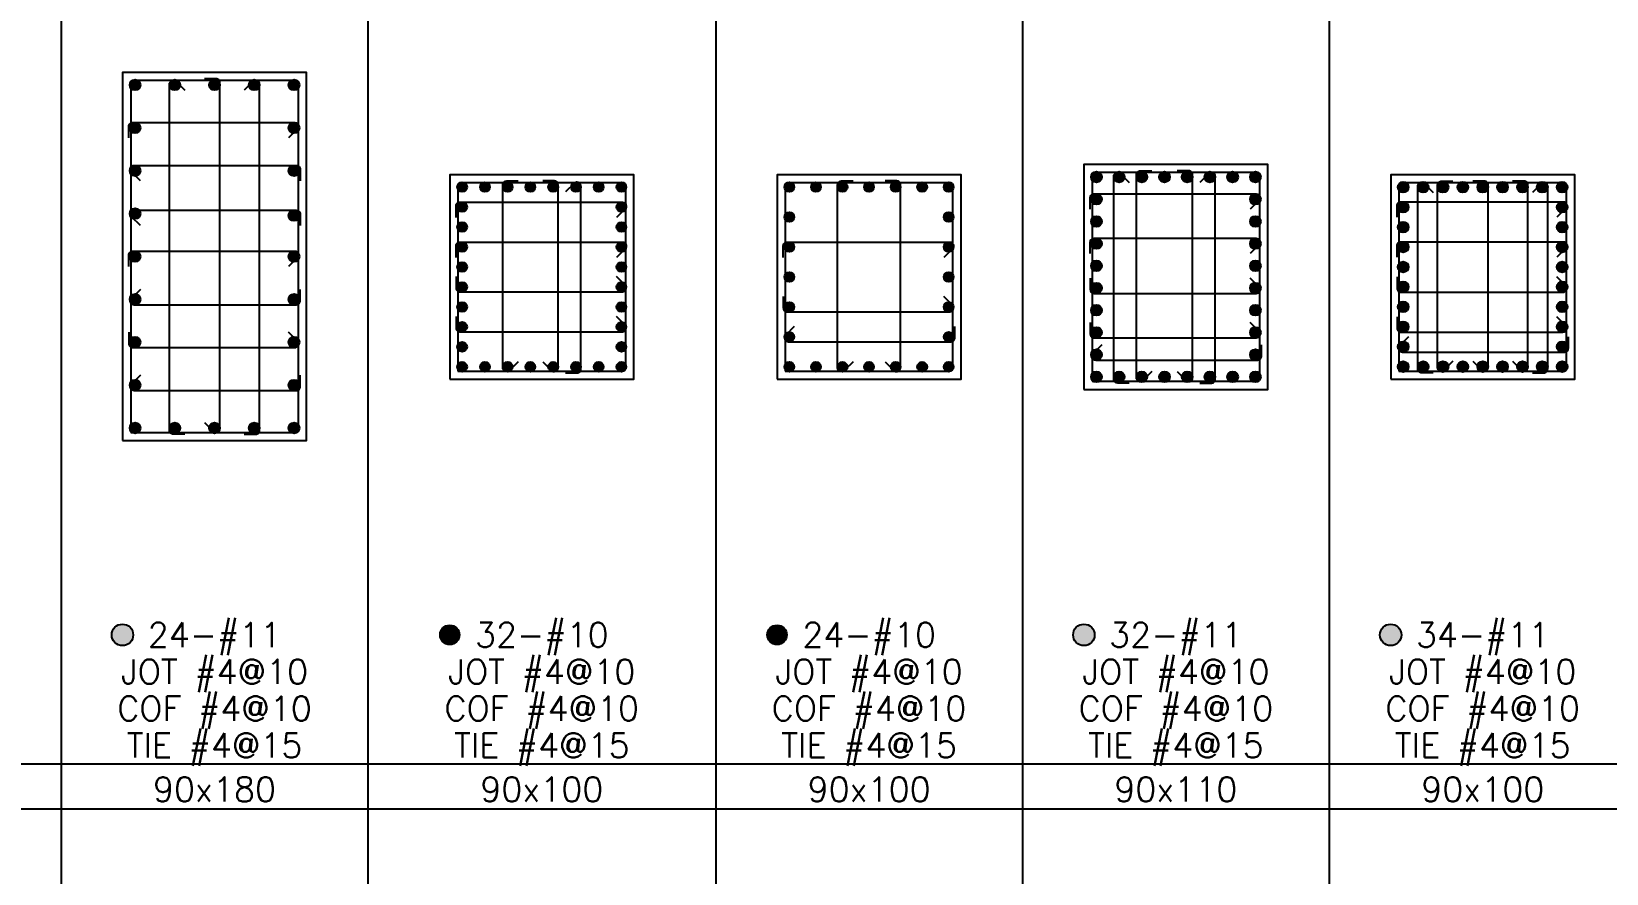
# Model space of a CAD drawing. Header units: millimetres. Extents: x 0 to 31920, y -6088 to 2522.
# Drawn here: x 851 to 1621, y 421 to 833 of the extents above; entities that cross this region are included whole.
import ezdxf
from ezdxf.enums import TextEntityAlignment as Align

# ---------------------------------------------------------------- set-up
doc = ezdxf.new("R2010")
doc.units = ezdxf.units.MM
doc.header["$MEASUREMENT"] = 0
for name, color, linetype in [('S-RC', 130, 'Continuous'), ('S-REINF', 6, 'Continuous'), ('S-REINFD', 201, 'Continuous'), ('S-STUD', 1, 'Continuous'), ('S-TEXT', 2, 'Continuous')]:
    doc.layers.add(name, color=color, linetype=linetype)
doc.styles.add('CS4', font='romans.shx', dxfattribs={"width": 0.8, "bigfont": 'lsp.shx'})

msp = doc.modelspace()

# ---------------------------------------------------------------- hatches: boundary and pattern name
at = {"layer": 'S-REINFD'}
h = msp.add_hatch(color=256, dxfattribs=at)
edge = h.paths.add_edge_path()
edge.add_arc((901.14, 806.86), 2.62, 0, 360)
h = msp.add_hatch(color=256, dxfattribs=at)
edge = h.paths.add_edge_path()
edge.add_arc((920.57, 806.86), 2.62, 0, 360)
h = msp.add_hatch(color=256, dxfattribs=at)
edge = h.paths.add_edge_path()
edge.add_arc((940, 806.86), 2.62, 0, 360)
h = msp.add_hatch(color=256, dxfattribs=at)
edge = h.paths.add_edge_path()
edge.add_arc((959.43, 806.86), 2.62, 0, 360)
h = msp.add_hatch(color=256, dxfattribs=at)
edge = h.paths.add_edge_path()
edge.add_arc((978.86, 806.86), 2.62, 0, 360)
h = msp.add_hatch(color=256, dxfattribs=at)
edge = h.paths.add_edge_path()
edge.add_arc((901.14, 785.89), 2.62, 0, 360)
h = msp.add_hatch(color=256, dxfattribs=at)
edge = h.paths.add_edge_path()
edge.add_arc((978.86, 785.89), 2.62, 0, 360)
h = msp.add_hatch(color=256, dxfattribs=at)
edge = h.paths.add_edge_path()
edge.add_arc((901.14, 764.93), 2.62, 0, 360)
h = msp.add_hatch(color=256, dxfattribs=at)
edge = h.paths.add_edge_path()
edge.add_arc((978.86, 764.93), 2.62, 0, 360)
h = msp.add_hatch(color=256, dxfattribs=at)
edge = h.paths.add_edge_path()
edge.add_arc((1371.14, 761.86), 2.62, 0, 360)
h = msp.add_hatch(color=256, dxfattribs=at)
edge = h.paths.add_edge_path()
edge.add_arc((1382.25, 761.86), 2.62, 0, 360)
h = msp.add_hatch(color=256, dxfattribs=at)
edge = h.paths.add_edge_path()
edge.add_arc((1393.35, 761.86), 2.62, 0, 360)
h = msp.add_hatch(color=256, dxfattribs=at)
edge = h.paths.add_edge_path()
edge.add_arc((1404.45, 761.86), 2.62, 0, 360)
h = msp.add_hatch(color=256, dxfattribs=at)
edge = h.paths.add_edge_path()
edge.add_arc((1415.55, 761.86), 2.62, 0, 360)
h = msp.add_hatch(color=256, dxfattribs=at)
edge = h.paths.add_edge_path()
edge.add_arc((1426.65, 761.86), 2.62, 0, 360)
h = msp.add_hatch(color=256, dxfattribs=at)
edge = h.paths.add_edge_path()
edge.add_arc((1437.75, 761.86), 2.62, 0, 360)
h = msp.add_hatch(color=256, dxfattribs=at)
edge = h.paths.add_edge_path()
edge.add_arc((1448.86, 761.86), 2.62, 0, 360)
h = msp.add_hatch(color=256, dxfattribs=at)
edge = h.paths.add_edge_path()
edge.add_arc((1061.06, 756.94), 2.38, 0, 360)
h = msp.add_hatch(color=256, dxfattribs=at)
edge = h.paths.add_edge_path()
edge.add_arc((1072.19, 756.94), 2.38, 0, 360)
h = msp.add_hatch(color=256, dxfattribs=at)
edge = h.paths.add_edge_path()
edge.add_arc((1083.31, 756.94), 2.38, 0, 360)
h = msp.add_hatch(color=256, dxfattribs=at)
edge = h.paths.add_edge_path()
edge.add_arc((1094.44, 756.94), 2.38, 0, 360)
h = msp.add_hatch(color=256, dxfattribs=at)
edge = h.paths.add_edge_path()
edge.add_arc((1105.56, 756.94), 2.38, 0, 360)
h = msp.add_hatch(color=256, dxfattribs=at)
edge = h.paths.add_edge_path()
edge.add_arc((1116.69, 756.94), 2.38, 0, 360)
h = msp.add_hatch(color=256, dxfattribs=at)
edge = h.paths.add_edge_path()
edge.add_arc((1127.81, 756.94), 2.38, 0, 360)
h = msp.add_hatch(color=256, dxfattribs=at)
edge = h.paths.add_edge_path()
edge.add_arc((1138.94, 756.94), 2.38, 0, 360)
h = msp.add_hatch(color=256, dxfattribs=at)
edge = h.paths.add_edge_path()
edge.add_arc((1221.06, 756.94), 2.38, 0, 360)
h = msp.add_hatch(color=256, dxfattribs=at)
edge = h.paths.add_edge_path()
edge.add_arc((1234.04, 756.94), 2.38, 0, 360)
h = msp.add_hatch(color=256, dxfattribs=at)
edge = h.paths.add_edge_path()
edge.add_arc((1247.02, 756.94), 2.38, 0, 360)
h = msp.add_hatch(color=256, dxfattribs=at)
edge = h.paths.add_edge_path()
edge.add_arc((1260, 756.94), 2.38, 0, 360)
h = msp.add_hatch(color=256, dxfattribs=at)
edge = h.paths.add_edge_path()
edge.add_arc((1272.98, 756.94), 2.38, 0, 360)
h = msp.add_hatch(color=256, dxfattribs=at)
edge = h.paths.add_edge_path()
edge.add_arc((1285.96, 756.94), 2.38, 0, 360)
h = msp.add_hatch(color=256, dxfattribs=at)
edge = h.paths.add_edge_path()
edge.add_arc((1298.94, 756.94), 2.38, 0, 360)
h = msp.add_hatch(color=256, dxfattribs=at)
edge = h.paths.add_edge_path()
edge.add_arc((1521.14, 756.86), 2.62, 0, 360)
h = msp.add_hatch(color=256, dxfattribs=at)
edge = h.paths.add_edge_path()
edge.add_arc((1530.86, 756.86), 2.62, 0, 360)
h = msp.add_hatch(color=256, dxfattribs=at)
edge = h.paths.add_edge_path()
edge.add_arc((1540.57, 756.86), 2.62, 0, 360)
h = msp.add_hatch(color=256, dxfattribs=at)
edge = h.paths.add_edge_path()
edge.add_arc((1550.29, 756.86), 2.62, 0, 360)
h = msp.add_hatch(color=256, dxfattribs=at)
edge = h.paths.add_edge_path()
edge.add_arc((1560, 756.86), 2.62, 0, 360)
h = msp.add_hatch(color=256, dxfattribs=at)
edge = h.paths.add_edge_path()
edge.add_arc((1569.71, 756.86), 2.62, 0, 360)
h = msp.add_hatch(color=256, dxfattribs=at)
edge = h.paths.add_edge_path()
edge.add_arc((1579.43, 756.86), 2.62, 0, 360)
h = msp.add_hatch(color=256, dxfattribs=at)
edge = h.paths.add_edge_path()
edge.add_arc((1589.14, 756.86), 2.62, 0, 360)
h = msp.add_hatch(color=256, dxfattribs=at)
edge = h.paths.add_edge_path()
edge.add_arc((1598.86, 756.86), 2.62, 0, 360)
h = msp.add_hatch(color=256, dxfattribs=at)
edge = h.paths.add_edge_path()
edge.add_arc((1061.06, 747.17), 2.38, 0, 360)
h = msp.add_hatch(color=256, dxfattribs=at)
edge = h.paths.add_edge_path()
edge.add_arc((1138.94, 747.17), 2.38, 0, 360)
h = msp.add_hatch(color=256, dxfattribs=at)
edge = h.paths.add_edge_path()
edge.add_arc((1371.14, 751), 2.62, 0, 360)
h = msp.add_hatch(color=256, dxfattribs=at)
edge = h.paths.add_edge_path()
edge.add_arc((1448.86, 751), 2.62, 0, 360)
h = msp.add_hatch(color=256, dxfattribs=at)
edge = h.paths.add_edge_path()
edge.add_arc((1521.14, 747.11), 2.62, 0, 360)
h = msp.add_hatch(color=256, dxfattribs=at)
edge = h.paths.add_edge_path()
edge.add_arc((1598.86, 747.11), 2.62, 0, 360)
h = msp.add_hatch(color=256, dxfattribs=at)
edge = h.paths.add_edge_path()
edge.add_arc((901.14, 743.96), 2.62, 0, 360)
h = msp.add_hatch(color=256, dxfattribs=at)
edge = h.paths.add_edge_path()
edge.add_arc((978.86, 742.98), 2.62, 0, 360)
h = msp.add_hatch(color=256, dxfattribs=at)
edge = h.paths.add_edge_path()
edge.add_arc((1061.06, 737.41), 2.38, 0, 360)
h = msp.add_hatch(color=256, dxfattribs=at)
edge = h.paths.add_edge_path()
edge.add_arc((1138.94, 737.41), 2.38, 0, 360)
h = msp.add_hatch(color=256, dxfattribs=at)
edge = h.paths.add_edge_path()
edge.add_arc((1221.06, 742.29), 2.38, 0, 360)
h = msp.add_hatch(color=256, dxfattribs=at)
edge = h.paths.add_edge_path()
edge.add_arc((1298.94, 742.29), 2.38, 0, 360)
h = msp.add_hatch(color=256, dxfattribs=at)
edge = h.paths.add_edge_path()
edge.add_arc((1371.14, 740.14), 2.62, 0, 360)
h = msp.add_hatch(color=256, dxfattribs=at)
edge = h.paths.add_edge_path()
edge.add_arc((1448.86, 740.14), 2.62, 0, 360)
h = msp.add_hatch(color=256, dxfattribs=at)
edge = h.paths.add_edge_path()
edge.add_arc((1521.14, 737.36), 2.62, 0, 360)
h = msp.add_hatch(color=256, dxfattribs=at)
edge = h.paths.add_edge_path()
edge.add_arc((1598.86, 737.36), 2.62, 0, 360)
h = msp.add_hatch(color=256, dxfattribs=at)
edge = h.paths.add_edge_path()
edge.add_arc((1371.14, 729.29), 2.62, 0, 360)
h = msp.add_hatch(color=256, dxfattribs=at)
edge = h.paths.add_edge_path()
edge.add_arc((1448.86, 729.29), 2.62, 0, 360)
h = msp.add_hatch(color=256, dxfattribs=at)
edge = h.paths.add_edge_path()
edge.add_arc((901.14, 723), 2.62, 0, 360)
h = msp.add_hatch(color=256, dxfattribs=at)
edge = h.paths.add_edge_path()
edge.add_arc((978.86, 723), 2.62, 0, 360)
h = msp.add_hatch(color=256, dxfattribs=at)
edge = h.paths.add_edge_path()
edge.add_arc((1061.06, 727.65), 2.38, 0, 360)
h = msp.add_hatch(color=256, dxfattribs=at)
edge = h.paths.add_edge_path()
edge.add_arc((1138.94, 727.65), 2.38, 0, 360)
h = msp.add_hatch(color=256, dxfattribs=at)
edge = h.paths.add_edge_path()
edge.add_arc((1221.06, 727.65), 2.38, 0, 360)
h = msp.add_hatch(color=256, dxfattribs=at)
edge = h.paths.add_edge_path()
edge.add_arc((1298.94, 727.65), 2.38, 0, 360)
h = msp.add_hatch(color=256, dxfattribs=at)
edge = h.paths.add_edge_path()
edge.add_arc((1521.14, 727.62), 2.62, 0, 360)
h = msp.add_hatch(color=256, dxfattribs=at)
edge = h.paths.add_edge_path()
edge.add_arc((1598.86, 727.62), 2.62, 0, 360)
h = msp.add_hatch(color=256, dxfattribs=at)
edge = h.paths.add_edge_path()
edge.add_arc((1061.06, 717.88), 2.38, 0, 360)
h = msp.add_hatch(color=256, dxfattribs=at)
edge = h.paths.add_edge_path()
edge.add_arc((1138.94, 717.88), 2.38, 0, 360)
h = msp.add_hatch(color=256, dxfattribs=at)
edge = h.paths.add_edge_path()
edge.add_arc((1371.14, 718.43), 2.62, 0, 360)
h = msp.add_hatch(color=256, dxfattribs=at)
edge = h.paths.add_edge_path()
edge.add_arc((1448.86, 718.43), 2.62, 0, 360)
h = msp.add_hatch(color=256, dxfattribs=at)
edge = h.paths.add_edge_path()
edge.add_arc((1521.14, 717.87), 2.62, 0, 360)
h = msp.add_hatch(color=256, dxfattribs=at)
edge = h.paths.add_edge_path()
edge.add_arc((1598.86, 717.87), 2.62, 0, 360)
h = msp.add_hatch(color=256, dxfattribs=at)
edge = h.paths.add_edge_path()
edge.add_arc((1061.06, 708.12), 2.38, 0, 360)
h = msp.add_hatch(color=256, dxfattribs=at)
edge = h.paths.add_edge_path()
edge.add_arc((1138.94, 708.12), 2.38, 0, 360)
h = msp.add_hatch(color=256, dxfattribs=at)
edge = h.paths.add_edge_path()
edge.add_arc((1221.06, 713), 2.38, 0, 360)
h = msp.add_hatch(color=256, dxfattribs=at)
edge = h.paths.add_edge_path()
edge.add_arc((1298.94, 713), 2.38, 0, 360)
h = msp.add_hatch(color=256, dxfattribs=at)
edge = h.paths.add_edge_path()
edge.add_arc((1371.14, 707.57), 2.62, 0, 360)
h = msp.add_hatch(color=256, dxfattribs=at)
edge = h.paths.add_edge_path()
edge.add_arc((1448.86, 707.57), 2.62, 0, 360)
h = msp.add_hatch(color=256, dxfattribs=at)
edge = h.paths.add_edge_path()
edge.add_arc((1521.14, 708.13), 2.62, 0, 360)
h = msp.add_hatch(color=256, dxfattribs=at)
edge = h.paths.add_edge_path()
edge.add_arc((1598.86, 708.13), 2.62, 0, 360)
h = msp.add_hatch(color=256, dxfattribs=at)
edge = h.paths.add_edge_path()
edge.add_arc((901.14, 702.04), 2.62, 0, 360)
h = msp.add_hatch(color=256, dxfattribs=at)
edge = h.paths.add_edge_path()
edge.add_arc((978.86, 702.04), 2.62, 0, 360)
h = msp.add_hatch(color=256, dxfattribs=at)
edge = h.paths.add_edge_path()
edge.add_arc((1061.06, 698.35), 2.38, 0, 360)
h = msp.add_hatch(color=256, dxfattribs=at)
edge = h.paths.add_edge_path()
edge.add_arc((1138.94, 698.35), 2.38, 0, 360)
h = msp.add_hatch(color=256, dxfattribs=at)
edge = h.paths.add_edge_path()
edge.add_arc((1221.06, 698.35), 2.38, 0, 360)
h = msp.add_hatch(color=256, dxfattribs=at)
edge = h.paths.add_edge_path()
edge.add_arc((1298.94, 698.35), 2.38, 0, 360)
h = msp.add_hatch(color=256, dxfattribs=at)
edge = h.paths.add_edge_path()
edge.add_arc((1521.14, 698.38), 2.62, 0, 360)
h = msp.add_hatch(color=256, dxfattribs=at)
edge = h.paths.add_edge_path()
edge.add_arc((1598.86, 698.38), 2.62, 0, 360)
h = msp.add_hatch(color=256, dxfattribs=at)
edge = h.paths.add_edge_path()
edge.add_arc((1371.14, 696.71), 2.62, 0, 360)
h = msp.add_hatch(color=256, dxfattribs=at)
edge = h.paths.add_edge_path()
edge.add_arc((1448.86, 696.71), 2.62, 0, 360)
h = msp.add_hatch(color=256, dxfattribs=at)
edge = h.paths.add_edge_path()
edge.add_arc((1061.06, 688.59), 2.38, 0, 360)
h = msp.add_hatch(color=256, dxfattribs=at)
edge = h.paths.add_edge_path()
edge.add_arc((1138.94, 688.59), 2.38, 0, 360)
h = msp.add_hatch(color=256, dxfattribs=at)
edge = h.paths.add_edge_path()
edge.add_arc((1221.06, 683.71), 2.38, 0, 360)
h = msp.add_hatch(color=256, dxfattribs=at)
edge = h.paths.add_edge_path()
edge.add_arc((1298.94, 683.71), 2.38, 0, 360)
h = msp.add_hatch(color=256, dxfattribs=at)
edge = h.paths.add_edge_path()
edge.add_arc((1371.14, 685.86), 2.62, 0, 360)
h = msp.add_hatch(color=256, dxfattribs=at)
edge = h.paths.add_edge_path()
edge.add_arc((1448.86, 685.86), 2.62, 0, 360)
h = msp.add_hatch(color=256, dxfattribs=at)
edge = h.paths.add_edge_path()
edge.add_arc((1521.14, 688.64), 2.62, 0, 360)
h = msp.add_hatch(color=256, dxfattribs=at)
edge = h.paths.add_edge_path()
edge.add_arc((1598.86, 688.64), 2.62, 0, 360)
h = msp.add_hatch(color=256, dxfattribs=at)
edge = h.paths.add_edge_path()
edge.add_arc((901.14, 681.07), 2.62, 0, 360)
h = msp.add_hatch(color=256, dxfattribs=at)
edge = h.paths.add_edge_path()
edge.add_arc((978.86, 681.07), 2.62, 0, 360)
h = msp.add_hatch(color=256, dxfattribs=at)
edge = h.paths.add_edge_path()
edge.add_arc((1061.06, 678.83), 2.38, 0, 360)
h = msp.add_hatch(color=256, dxfattribs=at)
edge = h.paths.add_edge_path()
edge.add_arc((1138.94, 678.83), 2.38, 0, 360)
h = msp.add_hatch(color=256, dxfattribs=at)
edge = h.paths.add_edge_path()
edge.add_arc((1371.14, 675), 2.62, 0, 360)
h = msp.add_hatch(color=256, dxfattribs=at)
edge = h.paths.add_edge_path()
edge.add_arc((1448.86, 675), 2.62, 0, 360)
h = msp.add_hatch(color=256, dxfattribs=at)
edge = h.paths.add_edge_path()
edge.add_arc((1521.14, 678.89), 2.62, 0, 360)
h = msp.add_hatch(color=256, dxfattribs=at)
edge = h.paths.add_edge_path()
edge.add_arc((1598.86, 678.89), 2.62, 0, 360)
h = msp.add_hatch(color=256, dxfattribs=at)
edge = h.paths.add_edge_path()
edge.add_arc((1061.06, 669.06), 2.38, 0, 360)
h = msp.add_hatch(color=256, dxfattribs=at)
edge = h.paths.add_edge_path()
edge.add_arc((1072.19, 669.06), 2.38, 0, 360)
h = msp.add_hatch(color=256, dxfattribs=at)
edge = h.paths.add_edge_path()
edge.add_arc((1083.31, 669.06), 2.38, 0, 360)
h = msp.add_hatch(color=256, dxfattribs=at)
edge = h.paths.add_edge_path()
edge.add_arc((1094.44, 669.06), 2.38, 0, 360)
h = msp.add_hatch(color=256, dxfattribs=at)
edge = h.paths.add_edge_path()
edge.add_arc((1105.56, 669.06), 2.38, 0, 360)
h = msp.add_hatch(color=256, dxfattribs=at)
edge = h.paths.add_edge_path()
edge.add_arc((1116.69, 669.06), 2.38, 0, 360)
h = msp.add_hatch(color=256, dxfattribs=at)
edge = h.paths.add_edge_path()
edge.add_arc((1127.81, 669.06), 2.38, 0, 360)
h = msp.add_hatch(color=256, dxfattribs=at)
edge = h.paths.add_edge_path()
edge.add_arc((1138.94, 669.06), 2.38, 0, 360)
h = msp.add_hatch(color=256, dxfattribs=at)
edge = h.paths.add_edge_path()
edge.add_arc((1221.06, 669.06), 2.38, 0, 360)
h = msp.add_hatch(color=256, dxfattribs=at)
edge = h.paths.add_edge_path()
edge.add_arc((1234.04, 669.06), 2.38, 0, 360)
h = msp.add_hatch(color=256, dxfattribs=at)
edge = h.paths.add_edge_path()
edge.add_arc((1247.02, 669.06), 2.38, 0, 360)
h = msp.add_hatch(color=256, dxfattribs=at)
edge = h.paths.add_edge_path()
edge.add_arc((1260, 669.06), 2.38, 0, 360)
h = msp.add_hatch(color=256, dxfattribs=at)
edge = h.paths.add_edge_path()
edge.add_arc((1272.98, 669.06), 2.38, 0, 360)
h = msp.add_hatch(color=256, dxfattribs=at)
edge = h.paths.add_edge_path()
edge.add_arc((1285.96, 669.06), 2.38, 0, 360)
h = msp.add_hatch(color=256, dxfattribs=at)
edge = h.paths.add_edge_path()
edge.add_arc((1298.94, 669.06), 2.38, 0, 360)
h = msp.add_hatch(color=256, dxfattribs=at)
edge = h.paths.add_edge_path()
edge.add_arc((1521.14, 669.14), 2.62, 0, 360)
h = msp.add_hatch(color=256, dxfattribs=at)
edge = h.paths.add_edge_path()
edge.add_arc((1530.86, 669.14), 2.62, 0, 360)
h = msp.add_hatch(color=256, dxfattribs=at)
edge = h.paths.add_edge_path()
edge.add_arc((1540.57, 669.14), 2.62, 0, 360)
h = msp.add_hatch(color=256, dxfattribs=at)
edge = h.paths.add_edge_path()
edge.add_arc((1550.29, 669.14), 2.62, 0, 360)
h = msp.add_hatch(color=256, dxfattribs=at)
edge = h.paths.add_edge_path()
edge.add_arc((1560, 669.14), 2.62, 0, 360)
h = msp.add_hatch(color=256, dxfattribs=at)
edge = h.paths.add_edge_path()
edge.add_arc((1569.71, 669.14), 2.62, 0, 360)
h = msp.add_hatch(color=256, dxfattribs=at)
edge = h.paths.add_edge_path()
edge.add_arc((1579.43, 669.14), 2.62, 0, 360)
h = msp.add_hatch(color=256, dxfattribs=at)
edge = h.paths.add_edge_path()
edge.add_arc((1589.14, 669.14), 2.62, 0, 360)
h = msp.add_hatch(color=256, dxfattribs=at)
edge = h.paths.add_edge_path()
edge.add_arc((1598.86, 669.14), 2.62, 0, 360)
h = msp.add_hatch(color=256, dxfattribs=at)
edge = h.paths.add_edge_path()
edge.add_arc((901.14, 660.11), 2.62, 0, 360)
h = msp.add_hatch(color=256, dxfattribs=at)
edge = h.paths.add_edge_path()
edge.add_arc((978.86, 660.11), 2.62, 0, 360)
h = msp.add_hatch(color=256, dxfattribs=at)
edge = h.paths.add_edge_path()
edge.add_arc((1371.14, 664.14), 2.62, 0, 360)
h = msp.add_hatch(color=256, dxfattribs=at)
edge = h.paths.add_edge_path()
edge.add_arc((1382.25, 664.14), 2.62, 0, 360)
h = msp.add_hatch(color=256, dxfattribs=at)
edge = h.paths.add_edge_path()
edge.add_arc((1393.35, 664.14), 2.62, 0, 360)
h = msp.add_hatch(color=256, dxfattribs=at)
edge = h.paths.add_edge_path()
edge.add_arc((1404.45, 664.14), 2.62, 0, 360)
h = msp.add_hatch(color=256, dxfattribs=at)
edge = h.paths.add_edge_path()
edge.add_arc((1415.55, 664.14), 2.62, 0, 360)
h = msp.add_hatch(color=256, dxfattribs=at)
edge = h.paths.add_edge_path()
edge.add_arc((1426.65, 664.14), 2.62, 0, 360)
h = msp.add_hatch(color=256, dxfattribs=at)
edge = h.paths.add_edge_path()
edge.add_arc((1437.75, 664.14), 2.62, 0, 360)
h = msp.add_hatch(color=256, dxfattribs=at)
edge = h.paths.add_edge_path()
edge.add_arc((1448.86, 664.14), 2.62, 0, 360)
h = msp.add_hatch(color=256, dxfattribs=at)
edge = h.paths.add_edge_path()
edge.add_arc((901.14, 639.14), 2.62, 0, 360)
h = msp.add_hatch(color=256, dxfattribs=at)
edge = h.paths.add_edge_path()
edge.add_arc((920.57, 639.14), 2.62, 0, 360)
h = msp.add_hatch(color=256, dxfattribs=at)
edge = h.paths.add_edge_path()
edge.add_arc((940, 639.14), 2.62, 0, 360)
h = msp.add_hatch(color=256, dxfattribs=at)
edge = h.paths.add_edge_path()
edge.add_arc((959.43, 639.14), 2.62, 0, 360)
h = msp.add_hatch(color=256, dxfattribs=at)
edge = h.paths.add_edge_path()
edge.add_arc((978.86, 639.14), 2.62, 0, 360)
h = msp.add_hatch(color=256, dxfattribs=at)
edge = h.paths.add_edge_path()
edge.add_arc((895, 538), 5.24, 0, 360)
h = msp.add_hatch(color=256, dxfattribs=at)
edge = h.paths.add_edge_path()
edge.add_arc((1055, 538), 4.76, 0, 360)
h = msp.add_hatch(color=256, dxfattribs=at)
edge = h.paths.add_edge_path()
edge.add_arc((1215, 538), 4.76, 0, 360)
h = msp.add_hatch(color=256, dxfattribs=at)
edge = h.paths.add_edge_path()
edge.add_arc((1365, 538), 5.24, 0, 360)
h = msp.add_hatch(color=256, dxfattribs=at)
edge = h.paths.add_edge_path()
edge.add_arc((1515, 538), 5.24, 0, 360)

# ---------------------------------------------------------------- linework, layer by layer
at = {"layer": 'S-RC'}
for points in [[(895, 633), (985, 633), (985, 813), (895, 813), (895, 633)], [(1055, 663), (1145, 663), (1145, 763), (1055, 763), (1055, 663)], [(1215, 663), (1305, 663), (1305, 763), (1215, 763), (1215, 663)], [(1365, 658), (1455, 658), (1455, 768), (1365, 768), (1365, 658)], [(1515, 663), (1605, 663), (1605, 763), (1515, 763), (1515, 663)]]:
    msp.add_lwpolyline(points, dxfattribs=at)
at = {"layer": 'S-REINF', "color": 2}
for points in [[(899, 637), (979.1, 637, 0.414214), (981, 638.9), (981, 807.1, 0.414214), (979.1, 809), (900.9, 809, 0.414214), (899, 807.1), (899, 637)], [(925.45, 636.14), (919.85, 636.14, -0.414214), (917.95, 638.04), (917.95, 807.22, -0.671037), (921.21, 808.55), (925.45, 804.24)], [(935.12, 641.76), (939.37, 637.45, 0.671037), (942.62, 638.78), (942.62, 807.96, 0.414214), (940.72, 809.86), (935.12, 809.86)], [(954.55, 636.14), (960.15, 636.14, 0.414214), (962.05, 638.04), (962.05, 807.22, 0.671037), (958.79, 808.55), (954.55, 804.24)], [(898.14, 781.01), (898.14, 786.61, -0.414214), (900.04, 788.51), (979.22, 788.51, -0.671037), (980.55, 785.26), (976.24, 781.01)], [(903.76, 760.05), (899.45, 764.29, -0.671037), (900.78, 767.55), (979.96, 767.55, -0.414214), (981.86, 765.65), (981.86, 760.05)], [(1369, 662), (1449.1, 662, 0.414214), (1451, 663.9), (1451, 762.1, 0.414214), (1449.1, 764), (1370.9, 764, 0.414214), (1369, 762.1), (1369, 662)], [(1387.13, 661.14), (1381.53, 661.14, -0.414214), (1379.63, 663.04), (1379.63, 762.22, -0.671037), (1382.88, 763.55), (1387.13, 759.24)], [(1398.23, 666.76), (1393.98, 662.45, -0.671037), (1390.73, 663.78), (1390.73, 762.96, -0.414214), (1392.63, 764.86), (1398.23, 764.86)], [(1410.67, 666.76), (1414.92, 662.45, 0.671037), (1418.17, 663.78), (1418.17, 762.96, 0.414214), (1416.27, 764.86), (1410.67, 764.86)], [(1421.77, 661.14), (1427.37, 661.14, 0.414214), (1429.27, 663.04), (1429.27, 762.22, 0.671037), (1426.02, 763.55), (1421.77, 759.24)], [(1059, 667), (1139.1, 667, 0.414214), (1141, 668.9), (1141, 757.1, 0.414214), (1139.1, 759), (1060.9, 759, 0.414214), (1059, 757.1), (1059, 667)], [(1088.43, 671.44), (1084.16, 667.25, -0.665297), (1080.93, 668.6), (1080.93, 758.04, -0.414214), (1082.83, 759.94), (1088.43, 759.94)], [(1100.44, 671.44), (1104.71, 667.25, 0.665297), (1107.94, 668.6), (1107.94, 758.04, 0.414214), (1106.04, 759.94), (1100.44, 759.94)], [(1111.57, 666.06), (1117.17, 666.06, 0.414214), (1119.07, 667.96), (1119.07, 757.4, 0.665297), (1115.84, 758.75), (1111.57, 754.56)], [(1219, 667), (1299.1, 667, 0.414214), (1301, 668.9), (1301, 757.1, 0.414214), (1299.1, 759), (1220.9, 759, 0.414214), (1219, 757.1), (1219, 667)], [(1252.14, 671.44), (1247.87, 667.25, -0.665297), (1244.64, 668.6), (1244.64, 758.04, -0.414214), (1246.54, 759.94), (1252.14, 759.94)], [(1267.86, 671.44), (1272.13, 667.25, 0.665297), (1275.36, 668.6), (1275.36, 758.04, 0.414214), (1273.46, 759.94), (1267.86, 759.94)], [(1519, 667), (1599.1, 667, 0.414214), (1601, 668.9), (1601, 757.1, 0.414214), (1599.1, 759), (1520.9, 759, 0.414214), (1519, 757.1), (1519, 667)], [(1535.74, 666.14), (1530.14, 666.14, -0.414214), (1528.24, 668.04), (1528.24, 757.22, -0.671037), (1531.49, 758.55), (1535.74, 754.24)], [(1545.45, 671.76), (1541.21, 667.45, -0.671037), (1537.95, 668.78), (1537.95, 757.96, -0.414214), (1539.85, 759.86), (1545.45, 759.86)], [(1555.12, 671.76), (1559.37, 667.45, 0.671037), (1562.62, 668.78), (1562.62, 757.96, 0.414214), (1560.72, 759.86), (1555.12, 759.86)], [(1574.55, 671.76), (1578.79, 667.45, 0.671037), (1582.05, 668.78), (1582.05, 757.96, 0.414214), (1580.15, 759.86), (1574.55, 759.86)], [(1584.26, 666.14), (1589.86, 666.14, 0.414214), (1591.76, 668.04), (1591.76, 757.22, 0.671037), (1588.51, 758.55), (1584.26, 754.24)], [(1058.06, 742.05), (1058.06, 747.65, -0.414214), (1059.96, 749.55), (1139.4, 749.55, -0.665297), (1140.75, 746.32), (1136.56, 742.05)], [(1368.14, 746.12), (1368.14, 751.72, -0.414214), (1370.04, 753.62), (1449.22, 753.62, -0.671037), (1450.55, 750.37), (1446.24, 746.12)], [(1518.14, 742.23), (1518.14, 747.83, -0.414214), (1520.04, 749.73), (1599.22, 749.73, -0.671037), (1600.55, 746.48), (1596.24, 742.23)], [(903.76, 738.1), (899.45, 742.34, -0.671037), (900.78, 745.6), (979.96, 745.6, -0.414214), (981.86, 743.7), (981.86, 738.1)], [(1368.14, 724.41), (1368.14, 730.01, -0.414214), (1370.04, 731.91), (1449.22, 731.91, -0.671037), (1450.55, 728.65), (1446.24, 724.41)], [(898.14, 718.12), (898.14, 723.72, -0.414214), (900.04, 725.62), (979.22, 725.62, -0.671037), (980.55, 722.37), (976.24, 718.12)], [(1058.06, 722.53), (1058.06, 728.13, -0.414214), (1059.96, 730.03), (1139.4, 730.03, -0.665297), (1140.75, 726.79), (1136.56, 722.53)], [(1218.06, 722.53), (1218.06, 728.13, -0.414214), (1219.96, 730.03), (1299.4, 730.03, -0.665297), (1300.75, 726.79), (1296.56, 722.53)], [(1518.14, 722.74), (1518.14, 728.34, -0.414214), (1520.04, 730.24), (1599.22, 730.24, -0.671037), (1600.55, 726.98), (1596.24, 722.74)], [(1058.06, 713.24), (1058.06, 707.64, 0.414214), (1059.96, 705.74), (1139.4, 705.74, 0.665297), (1140.75, 708.97), (1136.56, 713.24)], [(1368.14, 712.45), (1368.14, 706.85, 0.414214), (1370.04, 704.95), (1449.22, 704.95, 0.671037), (1450.55, 708.21), (1446.24, 712.45)], [(1518.14, 713.01), (1518.14, 707.41, 0.414214), (1520.04, 705.51), (1599.22, 705.51, 0.671037), (1600.55, 708.76), (1596.24, 713.01)], [(903.76, 706.92), (899.45, 702.67, 0.671037), (900.78, 699.42), (979.96, 699.42, 0.414214), (981.86, 701.32), (981.86, 706.92)], [(1218.06, 703.47), (1218.06, 697.87, 0.414214), (1219.96, 695.97), (1299.4, 695.97, 0.665297), (1300.75, 699.21), (1296.56, 703.47)], [(1058.06, 693.71), (1058.06, 688.11, 0.414214), (1059.96, 686.21), (1139.4, 686.21, 0.665297), (1140.75, 689.44), (1136.56, 693.71)], [(1518.14, 693.52), (1518.14, 687.92, 0.414214), (1520.04, 686.02), (1599.22, 686.02, 0.671037), (1600.55, 689.27), (1596.24, 693.52)], [(898.14, 685.95), (898.14, 680.35, 0.414214), (900.04, 678.45), (979.22, 678.45, 0.671037), (980.55, 681.71), (976.24, 685.95)], [(1223.44, 688.83), (1219.25, 684.56, 0.665297), (1220.6, 681.33), (1300.04, 681.33, 0.414214), (1301.94, 683.23), (1301.94, 688.83)], [(1368.14, 690.74), (1368.14, 685.14, 0.414214), (1370.04, 683.24), (1449.22, 683.24, 0.671037), (1450.55, 686.49), (1446.24, 690.74)], [(1373.76, 679.88), (1369.45, 675.63, 0.671037), (1370.78, 672.38), (1449.96, 672.38, 0.414214), (1451.86, 674.28), (1451.86, 679.88)], [(1523.76, 683.77), (1519.45, 679.52, 0.671037), (1520.78, 676.27), (1599.96, 676.27, 0.414214), (1601.86, 678.17), (1601.86, 683.77)], [(903.76, 664.99), (899.45, 660.74, 0.671037), (900.78, 657.49), (979.96, 657.49, 0.414214), (981.86, 659.39), (981.86, 664.99)]]:
    msp.add_lwpolyline(points, format="xyb", dxfattribs=at)
at = {"layer": 'S-REINFD'}
for centre, radius in [((901.14, 806.86), 2.62), ((920.57, 806.86), 2.62), ((940, 806.86), 2.62), ((959.43, 806.86), 2.62), ((978.86, 806.86), 2.62), ((901.14, 785.89), 2.62), ((978.86, 785.89), 2.62), ((901.14, 764.93), 2.62), ((978.86, 764.93), 2.62), ((1371.14, 761.86), 2.62), ((1382.25, 761.86), 2.62), ((1393.35, 761.86), 2.62), ((1404.45, 761.86), 2.62), ((1415.55, 761.86), 2.62), ((1426.65, 761.86), 2.62), ((1437.75, 761.86), 2.62), ((1448.86, 761.86), 2.62), ((1061.06, 756.94), 2.38), ((1072.19, 756.94), 2.38), ((1083.31, 756.94), 2.38), ((1094.44, 756.94), 2.38), ((1105.56, 756.94), 2.38), ((1116.69, 756.94), 2.38), ((1127.81, 756.94), 2.38), ((1138.94, 756.94), 2.38), ((1221.06, 756.94), 2.38), ((1234.04, 756.94), 2.38), ((1247.02, 756.94), 2.38), ((1260, 756.94), 2.38), ((1272.98, 756.94), 2.38), ((1285.96, 756.94), 2.38), ((1298.94, 756.94), 2.38), ((1521.14, 756.86), 2.62), ((1530.86, 756.86), 2.62), ((1540.57, 756.86), 2.62), ((1550.29, 756.86), 2.62), ((1560, 756.86), 2.62), ((1569.71, 756.86), 2.62), ((1579.43, 756.86), 2.62), ((1589.14, 756.86), 2.62), ((1598.86, 756.86), 2.62), ((1061.06, 747.17), 2.38), ((1138.94, 747.17), 2.38), ((1371.14, 751), 2.62), ((1448.86, 751), 2.62), ((1521.14, 747.11), 2.62), ((1598.86, 747.11), 2.62), ((901.14, 743.96), 2.62), ((978.86, 742.98), 2.62), ((1061.06, 737.41), 2.38), ((1138.94, 737.41), 2.38), ((1221.06, 742.29), 2.38), ((1298.94, 742.29), 2.38), ((1371.14, 740.14), 2.62), ((1448.86, 740.14), 2.62), ((1521.14, 737.36), 2.62), ((1598.86, 737.36), 2.62), ((1371.14, 729.29), 2.62), ((1448.86, 729.29), 2.62), ((901.14, 723), 2.62), ((978.86, 723), 2.62), ((1061.06, 727.65), 2.38), ((1138.94, 727.65), 2.38), ((1221.06, 727.65), 2.38), ((1298.94, 727.65), 2.38), ((1521.14, 727.62), 2.62), ((1598.86, 727.62), 2.62), ((1061.06, 717.88), 2.38), ((1138.94, 717.88), 2.38), ((1371.14, 718.43), 2.62), ((1448.86, 718.43), 2.62), ((1521.14, 717.87), 2.62), ((1598.86, 717.87), 2.62), ((1061.06, 708.12), 2.38), ((1138.94, 708.12), 2.38), ((1221.06, 713), 2.38), ((1298.94, 713), 2.38), ((1371.14, 707.57), 2.62), ((1448.86, 707.57), 2.62), ((1521.14, 708.13), 2.62), ((1598.86, 708.13), 2.62), ((901.14, 702.04), 2.62), ((978.86, 702.04), 2.62), ((1061.06, 698.35), 2.38), ((1138.94, 698.35), 2.38), ((1221.06, 698.35), 2.38), ((1298.94, 698.35), 2.38), ((1521.14, 698.38), 2.62), ((1598.86, 698.38), 2.62), ((1371.14, 696.71), 2.62), ((1448.86, 696.71), 2.62), ((1061.06, 688.59), 2.38), ((1138.94, 688.59), 2.38), ((1221.06, 683.71), 2.38), ((1298.94, 683.71), 2.38), ((1371.14, 685.86), 2.62), ((1448.86, 685.86), 2.62), ((1521.14, 688.64), 2.62), ((1598.86, 688.64), 2.62), ((901.14, 681.07), 2.62), ((978.86, 681.07), 2.62), ((1061.06, 678.83), 2.38), ((1138.94, 678.83), 2.38), ((1371.14, 675), 2.62), ((1448.86, 675), 2.62), ((1521.14, 678.89), 2.62), ((1598.86, 678.89), 2.62), ((1061.06, 669.06), 2.38), ((1072.19, 669.06), 2.38), ((1083.31, 669.06), 2.38), ((1094.44, 669.06), 2.38), ((1105.56, 669.06), 2.38), ((1116.69, 669.06), 2.38), ((1127.81, 669.06), 2.38), ((1138.94, 669.06), 2.38), ((1221.06, 669.06), 2.38), ((1234.04, 669.06), 2.38), ((1247.02, 669.06), 2.38), ((1260, 669.06), 2.38), ((1272.98, 669.06), 2.38), ((1285.96, 669.06), 2.38), ((1298.94, 669.06), 2.38), ((1521.14, 669.14), 2.62), ((1530.86, 669.14), 2.62), ((1540.57, 669.14), 2.62), ((1550.29, 669.14), 2.62), ((1560, 669.14), 2.62), ((1569.71, 669.14), 2.62), ((1579.43, 669.14), 2.62), ((1589.14, 669.14), 2.62), ((1598.86, 669.14), 2.62), ((901.14, 660.11), 2.62), ((978.86, 660.11), 2.62), ((1371.14, 664.14), 2.62), ((1382.25, 664.14), 2.62), ((1393.35, 664.14), 2.62), ((1404.45, 664.14), 2.62), ((1415.55, 664.14), 2.62), ((1426.65, 664.14), 2.62), ((1437.75, 664.14), 2.62), ((1448.86, 664.14), 2.62), ((901.14, 639.14), 2.62), ((901.14, 639.14), 2.62), ((920.57, 639.14), 2.62), ((940, 639.14), 2.62), ((959.43, 639.14), 2.62), ((978.86, 639.14), 2.62), ((895, 538), 5.24), ((1055, 538), 4.76), ((1215, 538), 4.76), ((1365, 538), 5.24), ((1515, 538), 5.24)]:
    msp.add_circle(centre, radius, dxfattribs=at)
at = {"layer": 'S-STUD'}
for p, q in [((865, 2014), (865, 53)), ((1015, 2014), (1015, 53)), ((1185, 2014), (1185, 53)), ((1335, 2014), (1335, 53)), ((1485, 2014), (1485, 53)), ((15, 475), (3020, 475)), ((15, 453), (3020, 453))]:
    msp.add_line(p, q, dxfattribs=at)

# ---------------------------------------------------------------- texts
at = {"layer": 'S-TEXT', "style": 'CS4'}
for s, p in [('24-#11', (940, 532)), ('32-#10', (1100, 532)), ('24-#10', (1260, 532)), ('32-#11', (1410, 532)), ('34-#11', (1560, 532)), ('JOT #4@10', (940, 514)), ('JOT #4@10', (1100, 514)), ('JOT #4@10', (1260, 514)), ('JOT #4@10', (1410, 514)), ('JOT #4@10', (1560, 514)), ('COF #4@10', (940, 496)), ('COF #4@10', (1100, 496)), ('COF #4@10', (1260, 496)), ('COF #4@10', (1410, 496)), ('COF #4@10', (1560, 496)), ('TIE #4@15', (940, 478)), ('TIE #4@15', (1100, 478)), ('TIE #4@15', (1260, 478)), ('TIE #4@15', (1410, 478)), ('TIE #4@15', (1560, 478)), ('90x180', (940, 456.5)), ('90x100', (1100, 456.5)), ('90x100', (1260, 456.5)), ('90x110', (1410, 456.5)), ('90x100', (1560, 456.5))]:
    msp.add_text(s, height=12, dxfattribs=at).set_placement(p, align=Align.CENTER)

doc.saveas('drawing.dxf')
